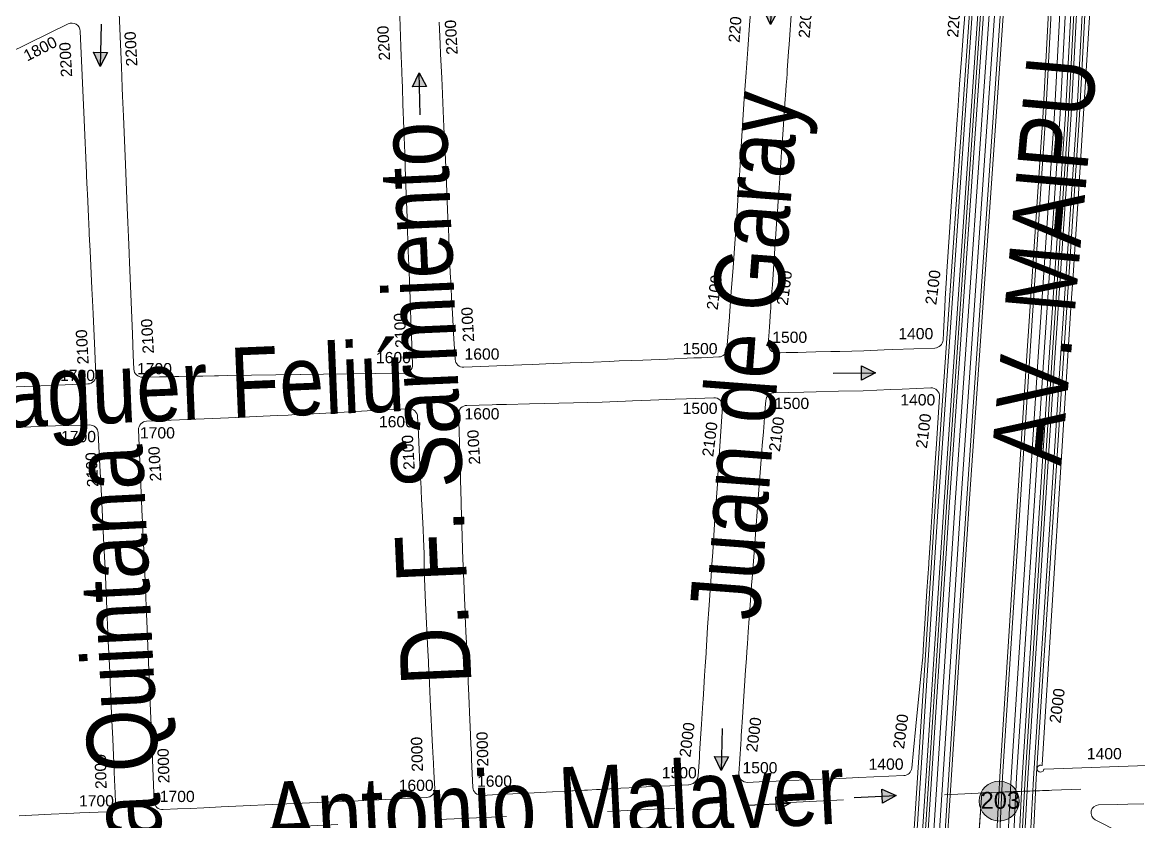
# Model space of a CAD drawing. Header units: millimetres. Extents: x 11558 to 23675, y 49449 to 61482.
# Drawn here: x 19405.4 to 19802.5, y 55778.7 to 56063.2 of the extents above; entities that cross this region are included whole.
import ezdxf

# ---------------------------------------------------------------- set-up
doc = ezdxf.new("R2010")
doc.units = ezdxf.units.MM
doc.linetypes.add('ACAD_ISO03W100', pattern=[30, 12, -18])
for name, color, linetype in [('0. plano base - nombres calles', 22, 'Continuous'), ('0. Plano Base - PLANO', 254, 'Continuous'), ('0. Plano base - sentido calles', 253, 'Continuous'), ('0.BARRIOS - DIVISIÓN', 12, 'ACAD_ISO03W100'), ('7. puesta en valor CC la lucila', 212, 'Continuous'), ('numeración', 7, 'Continuous')]:
    doc.layers.add(name, color=color, linetype=linetype)
for name, color, linetype, true_color in [('Linea 152 IDA', 7, 'Continuous', 0x070721), ('Linea 152 REGRESO', 7, 'Continuous', 0xff0a0a), ('Linea 19 Estación Carapachay', 7, 'Continuous', 0xa80000), ('Linea 19 Plaza Miserere', 7, 'Continuous', 0x575757), ('Linea 203 IDA', 7, 'Continuous', 0xc2c200), ('Linea 203 REGRESO', 7, 'Continuous', 0x9e7700), ('Linea 21 IDA Ramal G', 7, 'Continuous', 0x001861), ('Linea 21 REGRO Ramal G', 7, 'Continuous', 0x0a47ff), ('Linea 314 IDA', 7, 'Continuous', 0x141414), ('Linea 314 REGRESO', 7, 'Continuous', 0xe00000), ('Linea 365 IDA', 7, 'Continuous', 0xdb6e00), ('Linea 365 REGRESO', 7, 'Continuous', 0xcc3300), ('Linea 59 Por Barrio Golf VUELTA', 7, 'Continuous', 0xffd147), ('Linea 59 Por la Lucila IDA', 7, 'Continuous', 0x007038), ('Linea 60 Constitución-barramcas x Fleming IDA', 7, 'Continuous', 0x660000), ('Linea 60 Constitución-barrancas x Fleming VUELTA', 7, 'Continuous', 0xbcab76), ('Linea 71 IDA', 7, 'Continuous', 0xff2424), ('Linea 71 REGRESO', 7, 'Continuous', 0x2e62ff)]:
    doc.layers.add(name, color=color, linetype=linetype, true_color=true_color)
doc.layers.get('7. puesta en valor CC la lucila').off()
doc.styles.get("Standard").update_dxf_attribs({"font": 'arial.ttf'})

# ---------------------------------------------------------------- blocks, each defined once
blk = doc.blocks.new('MANZANAS')
at = {"layer": '0. Plano Base - PLANO', "color": 0, "linetype": 'Continuous', "lineweight": 5}
for points in [[(5639080.2, 6179836.31), (5638976.45, 6179777.54), (5638976.33, 6179777.47), (5638976.28, 6179777.44), (5638976.29, 6179776.77), (5638975.99, 6179776.24), (5638975.74, 6179776.05), (5638975.16, 6179775.87), (5638974.57, 6179776), (5638974.31, 6179776.17), (5638974.11, 6179776.39), (5638973.89, 6179776.96), (5638973.98, 6179777.57), (5638974.35, 6179778.05), (5638974.61, 6179778.21), (5638975.07, 6179778.31), (5638975.04, 6179778.39), (5638974.93, 6179778.63), (5638908.33, 6179929.37), (5638904.45, 6179938.21), (5638899.99, 6179948.36), (5638892.75, 6179964.85), (5638860.32, 6180038.27, -0.386757)], [(5638826.45, 6180005.38), (5638829.92, 6179997.25), (5638833.77, 6179988.23), (5638837.28, 6179980), (5638841.06, 6179971.23), (5638842.96, 6179966.89), (5638845.9, 6179960.15), (5638846.39, 6179959.03), (5638848.71, 6179953.72), (5638850.03, 6179950.7), (5638851.26, 6179947.87), (5638852.54, 6179944.95), (5638858.39, 6179931.55), (5638863.97, 6179918.78), (5638864.96, 6179916.51), (5638867.9, 6179909.89), (5638869.23, 6179906.96), (5638871.02, 6179903.02), (5638872.94, 6179898.81), (5638874.01, 6179896.46, -0.387914), (5638872.76, 6179892.61), (5638859.73, 6179885.19), (5638857.06, 6179883.67), (5638850.78, 6179880.09), (5638843.3, 6179875.95), (5638840.52, 6179874.43), (5638835.83, 6179871.85), (5638832.8, 6179870.19), (5638830.18, 6179868.75), (5638826.52, 6179866.74), (5638824.78, 6179865.78), (5638823.68, 6179865.18, -0.441553), (5638819.48, 6179866.61), (5638817.79, 6179870.49), (5638817.75, 6179870.59), (5638817.05, 6179872.2), (5638816.36, 6179873.79), (5638814.77, 6179877.45), (5638814.5, 6179878.07), (5638814.04, 6179879.14), (5638812.56, 6179882.53), (5638812.08, 6179883.64), (5638812.03, 6179883.77), (5638811.08, 6179885.96), (5638807.34, 6179894.55), (5638801.7, 6179907.53), (5638801.66, 6179907.64), (5638799.86, 6179911.78), (5638797.31, 6179917.64), (5638795.96, 6179920.75), (5638792.17, 6179929.47), (5638789.73, 6179935.09), (5638784.64, 6179946.81), (5638784.2, 6179947.82), (5638782.72, 6179951.22), (5638781.79, 6179953.38), (5638781.11, 6179954.94), (5638780.65, 6179955.99), (5638777.92, 6179962.29), (5638776.95, 6179964.52), (5638767.2, 6179986.95, -0.382114)], [(5638759.51, 6179968.19), (5638761.27, 6179964.13), (5638764.66, 6179956.31), (5638768, 6179948.61), (5638771.64, 6179940.2), (5638778.58, 6179924.38), (5638782, 6179916.7), (5638782.68, 6179915.17), (5638785.46, 6179908.92), (5638785.6, 6179908.62), (5638789.42, 6179900.02), (5638792.48, 6179892.87), (5638795.91, 6179884.83), (5638799.23, 6179877.06), (5638802.66, 6179869.03), (5638802.77, 6179868.78), (5638807.32, 6179858.13, -0.380846), (5638806.04, 6179854.35), (5638800.66, 6179851.27), (5638798.4, 6179849.99), (5638798.27, 6179849.91), (5638790.14, 6179845.27), (5638782.54, 6179840.93), (5638779.15, 6179838.98), (5638775.18, 6179836.71), (5638772.15, 6179834.98), (5638767.3, 6179832.2), (5638760.09, 6179828.07), (5638752.55, 6179823.76), (5638748.45, 6179821.42), (5638745.17, 6179819.54), (5638727.23, 6179809.27, -0.409908), (5638723.16, 6179810.35), (5638718.48, 6179818.25), (5638715.94, 6179822.56), (5638713.83, 6179826.12), (5638711.92, 6179829.34), (5638710.27, 6179832.14), (5638709.88, 6179832.78), (5638707.43, 6179836.93), (5638703.13, 6179844.36), (5638700.94, 6179848.17), (5638698.8, 6179851.89), (5638696.28, 6179856.26), (5638694.6, 6179859.19), (5638690.04, 6179867.12), (5638686.05, 6179874.05), (5638685.14, 6179875.64), (5638681.53, 6179881.91), (5638677.21, 6179889.4), (5638674.16, 6179894.64), (5638672.82, 6179896.94), (5638668.47, 6179904.4), (5638666.65, 6179907.53), (5638662.77, 6179914.2)], [(5638645.92, 6179915.88), (5638654.76, 6179900.23), (5638656.55, 6179897.07), (5638657.59, 6179895.23), (5638660.85, 6179889.44), (5638661.76, 6179887.85), (5638661.85, 6179887.68), (5638664.91, 6179882.27), (5638666.22, 6179879.94), (5638667.66, 6179877.39), (5638669.25, 6179874.58), (5638670.62, 6179872.16), (5638673.4, 6179867.24), (5638677.76, 6179859.56), (5638686.18, 6179844.74), (5638687.11, 6179843.09), (5638690.58, 6179836.98), (5638695.74, 6179827.89), (5638699.13, 6179821.93), (5638700.39, 6179819.7), (5638700.7, 6179819.16), (5638703.03, 6179815.06), (5638703.85, 6179813.61), (5638710.6, 6179801.72, -0.422078), (5638709.4, 6179797.59), (5638691.36, 6179787.97), (5638684.06, 6179784.08), (5638676.87, 6179780.25), (5638676.75, 6179780.19), (5638669.06, 6179776.07), (5638661.46, 6179771.94), (5638653.84, 6179767.8), (5638651.16, 6179766.34), (5638649.96, 6179765.68), (5638646.27, 6179763.68), (5638644.04, 6179762.46), (5638638.77, 6179759.6), (5638638.08, 6179759.23), (5638637.56, 6179758.94), (5638634.88, 6179757.49), (5638632.79, 6179756.35), (5638627.39, 6179753.41, -0.407812), (5638623.35, 6179754.56), (5638620.85, 6179758.92), (5638617.18, 6179765.33), (5638612.83, 6179772.93), (5638604.49, 6179787.5), (5638602.93, 6179790.22), (5638602.8, 6179790.46), (5638599.98, 6179795.39), (5638597.41, 6179799.86), (5638594.76, 6179804.49), (5638587.12, 6179817.85), (5638578.59, 6179832.74), (5638575.07, 6179838.89), (5638573.57, 6179841.52), (5638571.58, 6179844.99), (5638569.9, 6179847.92), (5638558.98, 6179867, -0.414365)], [(5638527.06, 6179827.29), (5638545.99, 6179852.8, -0.539953), (5638551, 6179852.51), (5638566.76, 6179825.14), (5638576.28, 6179808.64), (5638576.79, 6179807.76), (5638579.14, 6179803.71), (5638579.93, 6179802.36), (5638584.04, 6179795.27), (5638586.69, 6179790.72), (5638587.17, 6179789.89), (5638588.18, 6179788.16), (5638590.18, 6179784.72), (5638596.88, 6179773.17), (5638599.01, 6179769.5), (5638601.43, 6179765.34), (5638608.06, 6179753.93), (5638612.39, 6179746.48, -0.415523), (5638611.29, 6179742.37), (5638609.27, 6179741.21), (5638609.01, 6179741.06), (5638601.89, 6179736.96), (5638600.12, 6179735.95), (5638596.78, 6179734.03), (5638595.64, 6179733.37), (5638591.74, 6179731.13), (5638584.42, 6179726.92)], [(5639020.7, 6179770.02), (5639017.89, 6179770.01), (5639014.27, 6179769.99), (5639014.25, 6179769.99), (5639010.46, 6179769.97), (5639000.78, 6179769.93, -0.775898), (5638999.41, 6179775.18), (5639005.32, 6179778.46), (5639008.44, 6179780.19), (5639013.51, 6179783.01)], [(5638594.5, 6179716.22), (5638600.26, 6179719.45), (5638604.95, 6179722.08), (5638607.99, 6179723.79), (5638616.28, 6179728.44), (5638618.53, 6179729.7, -0.409041), (5638622.59, 6179728.6), (5638627.45, 6179720.29), (5638629.54, 6179716.72), (5638633.93, 6179709.21), (5638642.71, 6179694.19), (5638646.97, 6179686.9), (5638651.29, 6179679.43), (5638655.65, 6179671.88), (5638659.95, 6179664.45), (5638664.25, 6179657), (5638665.49, 6179654.86), (5638668.83, 6179649.08), (5638669.41, 6179648.08), (5638673.05, 6179641.79), (5638677.31, 6179634.42), (5638678.86, 6179631.72), (5638681.66, 6179626.89), (5638683.28, 6179624.08), (5638685.92, 6179619.52), (5638686.98, 6179617.67), (5638688.76, 6179614.61, -0.413713), (5638687.66, 6179610.51), (5638679.16, 6179605.58), (5638677.3, 6179604.5), (5638675.17, 6179603.26), (5638670.3, 6179600.43), (5638660.5, 6179594.75)]]:
    blk.add_lwpolyline(points, format="xyb", dxfattribs=at)
for points in [[(5638829.3, 6179852.07), (5638838.67, 6179857.22), (5638842.47, 6179859.32), (5638849.42, 6179863.14), (5638857.17, 6179867.39), (5638865.56, 6179872.22), (5638869.17, 6179874.3), (5638877.99, 6179879.37, -0.446085), (5638882.23, 6179877.97), (5638887.43, 6179866.14), (5638889.06, 6179862.46), (5638891, 6179858.04), (5638894.65, 6179849.75), (5638898.61, 6179840.74), (5638898.64, 6179840.68), (5638902.49, 6179831.91), (5638902.55, 6179831.77), (5638906.04, 6179823.84), (5638906.26, 6179823.34), (5638910.11, 6179814.59), (5638914.08, 6179805.56), (5638917.74, 6179797.25), (5638919.61, 6179792.99), (5638921.66, 6179787.89), (5638928.81, 6179770.06), (5638930.19, 6179766.62), (5638930.62, 6179765.53), (5638932, 6179762.09), (5638934.37, 6179756.18, -0.373596), (5638933.09, 6179752.46), (5638919.19, 6179744.47), (5638913.36, 6179741.12), (5638904.84, 6179736.21), (5638904.09, 6179735.78), (5638897.38, 6179731.92), (5638893.69, 6179729.8), (5638890.24, 6179727.82), (5638884.86, 6179724.72, -0.446795), (5638880.61, 6179726.12), (5638876.44, 6179735.67), (5638875.68, 6179737.41), (5638875.2, 6179738.5), (5638873.96, 6179741.33), (5638873.29, 6179742.87), (5638871.86, 6179746.14), (5638871.82, 6179746.25), (5638865.87, 6179759.85), (5638864.22, 6179763.63), (5638863.21, 6179765.95), (5638862.11, 6179768.46), (5638860.42, 6179772.34), (5638856.61, 6179781.08), (5638854.53, 6179785.96), (5638853.74, 6179787.82), (5638852.87, 6179789.87), (5638849.25, 6179798.37), (5638845.43, 6179807.33), (5638841.67, 6179816.15), (5638838.03, 6179824.69), (5638836.21, 6179828.97), (5638834.27, 6179833.52), (5638832.34, 6179838.06), (5638831.04, 6179841.11), (5638830.3, 6179842.84), (5638830.05, 6179843.42), (5638827.99, 6179848.27, -0.385282)], [(5638798.99, 6179678.1), (5638794.05, 6179686.66), (5638792.88, 6179688.69), (5638791.36, 6179691.33), (5638788.14, 6179696.91), (5638787, 6179698.87), (5638782.63, 6179706.46), (5638780.18, 6179710.7), (5638778.31, 6179713.94), (5638776.06, 6179717.84), (5638774.15, 6179721.15), (5638771.38, 6179725.95), (5638769.69, 6179728.87), (5638768.67, 6179730.65), (5638767.8, 6179732.15), (5638766.45, 6179734.49), (5638765.41, 6179736.29), (5638763.58, 6179739.47), (5638761.05, 6179743.85), (5638756.88, 6179751.26), (5638754.29, 6179755.91), (5638752.73, 6179758.73), (5638752.08, 6179759.88), (5638750.74, 6179762.29), (5638749.06, 6179765.31), (5638748.49, 6179766.33), (5638744.66, 6179773.21), (5638743.44, 6179775.4), (5638738.39, 6179784.46), (5638736.15, 6179788.47), (5638733.26, 6179793.66, -0.415516), (5638734.44, 6179797.75), (5638738.24, 6179799.84), (5638742.27, 6179802.07), (5638743.69, 6179802.85), (5638746.73, 6179804.53), (5638753.93, 6179808.5), (5638767.64, 6179816.05), (5638776.55, 6179820.96), (5638783.77, 6179825.07), (5638786.01, 6179826.35), (5638791.54, 6179829.5), (5638799.19, 6179833.86), (5638802.69, 6179835.85), (5638811.14, 6179840.66, -0.445717), (5638815.37, 6179839.26), (5638825.2, 6179816.74), (5638826.44, 6179813.91), (5638828.89, 6179808.28), (5638829.47, 6179806.95), (5638832.07, 6179800.99), (5638832.15, 6179800.83), (5638836.11, 6179791.74), (5638837.88, 6179787.7), (5638840.3, 6179782.13), (5638840.84, 6179780.91), (5638843.68, 6179774.39), (5638846.83, 6179767.19), (5638850.42, 6179759.08), (5638850.57, 6179758.72), (5638852.47, 6179754.42), (5638853.78, 6179751.46), (5638855.63, 6179747.26), (5638857.24, 6179743.62), (5638857.71, 6179742.56), (5638860.8, 6179735.56), (5638862.88, 6179730.84), (5638865.04, 6179725.96), (5638865.61, 6179724.66), (5638868.26, 6179718.67), (5638868.47, 6179717.57), (5638868.34, 6179716.46), (5638867.89, 6179715.44), (5638867.16, 6179714.6), (5638866.74, 6179714.29), (5638866.7, 6179714.27), (5638860.92, 6179710.91), (5638858.22, 6179709.33), (5638856.1, 6179708.08), (5638853.65, 6179706.65), (5638850.9, 6179705.03), (5638845.88, 6179702.09), (5638840.7, 6179699.05), (5638839.5, 6179698.35), (5638838.4, 6179697.7), (5638835.62, 6179696.07), (5638834.67, 6179695.52), (5638833.18, 6179694.64), (5638832.12, 6179694.02), (5638831.24, 6179693.51), (5638830.8, 6179693.25), (5638822.88, 6179688.6), (5638815.53, 6179684.29), (5638812.65, 6179682.61), (5638808.06, 6179679.92), (5638803.11, 6179677.01, -0.416263)], [(5638635.94, 6179740.24), (5638658.8, 6179753.34), (5638661.26, 6179754.74), (5638676.24, 6179763.4), (5638679.56, 6179765.36), (5638680.77, 6179766.07), (5638683.7, 6179767.8), (5638687.38, 6179769.96), (5638698.67, 6179776.6), (5638705.62, 6179780.7), (5638712.45, 6179784.72), (5638716, 6179786.8), (5638716.63, 6179787.17, -0.415027), (5638720.74, 6179786.1), (5638720.74, 6179786.1), (5638722.56, 6179782.96), (5638732.14, 6179766.5), (5638732.26, 6179766.3), (5638735.58, 6179760.59), (5638736.49, 6179759.02), (5638740.96, 6179751.35), (5638742.63, 6179748.47), (5638745.26, 6179743.9), (5638746.49, 6179741.64), (5638749.41, 6179736.29), (5638751, 6179733.39), (5638753.79, 6179728.6), (5638762.4, 6179713.86), (5638764.26, 6179710.67), (5638764.54, 6179710.19), (5638764.84, 6179709.68), (5638766.82, 6179706.29), (5638771.14, 6179698.88), (5638779.62, 6179684.35), (5638780.48, 6179682.88), (5638780.66, 6179682.57), (5638782.56, 6179679.32), (5638782.68, 6179679.11), (5638784.11, 6179676.66), (5638787.17, 6179671.42, -0.415144), (5638786.08, 6179667.31), (5638773.35, 6179659.93), (5638771.31, 6179658.75), (5638769.53, 6179657.72), (5638762.77, 6179653.8), (5638755.85, 6179649.8), (5638754.16, 6179648.81), (5638752.36, 6179647.77), (5638745.31, 6179643.69), (5638745.21, 6179643.63), (5638722.81, 6179630.65), (5638717.42, 6179627.53), (5638713.18, 6179625.07), (5638709.27, 6179622.81), (5638704.87, 6179620.26, -0.415865), (5638700.76, 6179621.36), (5638697.78, 6179626.57), (5638693.36, 6179634.3), (5638688.49, 6179642.82), (5638684.77, 6179649.33), (5638680.34, 6179657.08), (5638676.17, 6179664.32), (5638671.78, 6179671.96), (5638670.11, 6179674.85), (5638667.57, 6179679.27), (5638663.18, 6179686.89), (5638658.87, 6179694.37), (5638656.02, 6179699.32), (5638654.53, 6179701.91), (5638651.9, 6179706.48), (5638650.26, 6179709.34), (5638634.83, 6179736.14, -0.414857)]]:
    blk.add_lwpolyline(points, format="xyb", close=True, dxfattribs=at)
blk = doc.blocks.new('203 ida')
at = {"layer": 'Linea 203 IDA', "lineweight": 211, "true_color": 0xededed}
h = blk.add_hatch(color=7, dxfattribs=at)
h.dxf.hatch_style = 1
edge = h.paths.add_edge_path()
edge.add_arc((0, 0), 7.11, 0, 360)
at = {"layer": 'Linea 203 IDA', "lineweight": 9}
blk.add_circle((0, 0), 7.11, dxfattribs=at)
at = {"layer": 'Linea 203 IDA', "lineweight": 15, "insert": (-6.59, 3.28), "char_height": 6, "attachment_point": 1}
blk.add_mtext_dynamic_manual_height_columns('203', width=16.4579, gutter_width=12.5, heights=[0], dxfattribs=at)

msp = doc.modelspace()

# ---------------------------------------------------------------- hatches: boundary and pattern name
at = {"layer": '0. Plano base - sentido calles', "linetype": 'Continuous', "lineweight": 25, "ltscale": 2, "true_color": 0x1a1a1a}
h = msp.add_hatch(color=250, dxfattribs=at)
h.dxf.hatch_style = 1
h.paths.add_polyline_path([(19671.6, 56062.4), (19674.22, 56067.34), (19671.72, 56067.4)])
h.paths.add_polyline_path([(19671.6, 56062.4), (19671.72, 56067.4), (19669.22, 56067.46)])
h = msp.add_hatch(color=250, dxfattribs=at)
h.dxf.hatch_style = 1
h.paths.add_polyline_path([(19433.07, 56047.47), (19435.69, 56052.4), (19433.2, 56052.47)])
h.paths.add_polyline_path([(19433.07, 56047.47), (19433.2, 56052.47), (19430.7, 56052.53)])
h = msp.add_hatch(color=250, dxfattribs=at)
h.dxf.hatch_style = 1
h.paths.add_polyline_path([(19546.57, 56045.24), (19544.18, 56040.18), (19546.68, 56040.24)])
h.paths.add_polyline_path([(19546.57, 56045.24), (19546.68, 56040.24), (19549.18, 56040.3)])
h = msp.add_hatch(color=250, dxfattribs=at)
h.dxf.hatch_style = 1
h.paths.add_polyline_path([(19708.9, 55938.42), (19703.87, 55940.87), (19703.9, 55938.37)])
h.paths.add_polyline_path([(19708.9, 55938.42), (19703.9, 55938.37), (19703.93, 55935.87)])
h = msp.add_hatch(color=250, dxfattribs=at)
h.dxf.hatch_style = 1
h.paths.add_polyline_path([(19654.03, 55796.88), (19656.66, 55801.82), (19654.16, 55801.88)])
h.paths.add_polyline_path([(19654.03, 55796.88), (19654.16, 55801.88), (19651.66, 55801.94)])
h = msp.add_hatch(color=250, dxfattribs=at)
h.dxf.hatch_style = 1
h.paths.add_polyline_path([(19716.26, 55788.05), (19711.15, 55790.3), (19711.27, 55787.81)])
h.paths.add_polyline_path([(19716.26, 55788.05), (19711.27, 55787.81), (19711.39, 55785.31)])
h = msp.add_hatch(color=250, dxfattribs=at)
h.dxf.hatch_style = 1
h.paths.add_polyline_path([(19678.51, 55785.29), (19673.4, 55787.54), (19673.52, 55785.05)])
h.paths.add_polyline_path([(19678.51, 55785.29), (19673.52, 55785.05), (19673.64, 55782.55)])

# ---------------------------------------------------------------- linework, layer by layer
at = {"layer": '0. Plano base - sentido calles', "color": 250, "linetype": 'Continuous', "lineweight": 25, "ltscale": 2, "true_color": 0x1a1a1a}
for points in [[(19671.97, 56077.4), (19671.6, 56062.4), (19669.22, 56067.46), (19674.22, 56067.34), (19671.6, 56062.4)], [(19433.44, 56062.46), (19433.07, 56047.47), (19430.7, 56052.53), (19435.69, 56052.4), (19433.07, 56047.47)], [(19546.91, 56030.24), (19546.57, 56045.24), (19549.18, 56040.3), (19544.18, 56040.18), (19546.57, 56045.24)], [(19693.9, 55938.26), (19708.9, 55938.42), (19703.93, 55935.87), (19703.87, 55940.87), (19708.9, 55938.42)], [(19654.41, 55811.88), (19654.03, 55796.88), (19651.66, 55801.94), (19656.66, 55801.82), (19654.03, 55796.88)], [(19701.28, 55787.32), (19716.26, 55788.05), (19711.39, 55785.31), (19711.15, 55790.3), (19716.26, 55788.05)], [(19663.53, 55784.56), (19678.51, 55785.29), (19673.64, 55782.55), (19673.4, 55787.54), (19678.51, 55785.29)]]:
    msp.add_lwpolyline(points, dxfattribs=at)
at = {"layer": '0.BARRIOS - DIVISIÓN', "color": 14, "lineweight": 18, "ltscale": 2}
for points in [[(21185.39, 56161.52), (21178.83, 56000.77), (21300.45, 55999.5), (21270.69, 55899.86), (21171.53, 55912.66), (21162.25, 55848.43), (21316.32, 55824.7), (21324.08, 55861.86), (21338.64, 55861.3), (21331.71, 55780.29), (21308.87, 55782.23), (21312.44, 55804.88), (21216.26, 55816.03), (21208.47, 55759.38), (21183.69, 55761.94), (21190.38, 55818.05), (20969.49, 55832.27), (20681.41, 55821.47), (19757.42, 55789.39), (18967.23, 55750.75), (18450.62, 55734.7), (17997.13, 55715.25), (17552.48, 55699.13), (17505.57, 56634.4)], [(19746.68, 55789.02), (20681.41, 55821.47)], [(19746.68, 55789.02), (19726.12, 55476.55), (19705.29, 55342.21), (19682.91, 54948.63), (19661.94, 54643.15), (19640.4, 54304.03), (19607.91, 53959.65), (19567.75, 53570.63), (19550.03, 53389.45), (19077.25, 53357.53), (18962.05, 53342.81), (18817.78, 53351.07), (18595.68, 53358.57), (18202.92, 53380.53), (17765.7, 53372.91), (17659.73, 53390.45), (17637.92, 53679.7), (17639.89, 53799.72), (17625.59, 53940.22), (17597.55, 54075.9), (17579.24, 54125.09), (17580.44, 54241.86), (17585.92, 54374.44), (17552.48, 55699.13)], [(20104.45, 53325.35), (19550.03, 53389.45), (19587.83, 53765.14), (19640.4, 54304.03), (19661.94, 54643.15), (19682.91, 54948.63), (19694.1, 55145.42), (19705.29, 55342.21), (19726.12, 55476.55), (19746.67, 55788.87)]]:
    msp.add_lwpolyline(points, dxfattribs=at)
at = {"layer": 'Linea 152 IDA', "lineweight": 15}
msp.add_lwpolyline([(19754.82, 56087.71), (19741.25, 55892.05), (19729.38, 55709.75), (19715.79, 55481.66), (19696.14, 55338.26), (19685.29, 55195.47), (19660.5, 54759.56), (19646.01, 54524.26), (19634.42, 54303.04), (19627.28, 54238.43), (19602.6, 53997.24), (19589.35, 53851.45), (19565.85, 53617.33), (19565.94, 53603.83), (19537.12, 53324.22)], dxfattribs=at)
at = {"layer": 'Linea 152 REGRESO', "lineweight": 15}
msp.add_lwpolyline([(19619.92, 54082.65), (19643.88, 54312.85), (19654.25, 54428.11), (19667.96, 54640.8), (19670.39, 54655.46), (19679.65, 54786.8), (19682.88, 54832.68), (19685.12, 54864), (19687.29, 54905.67), (19695.27, 55007.79), (19695.17, 55020.86), (19704.29, 55127.53), (19710.14, 55238.39), (19715.73, 55342.53), (19734.64, 55483.61), (19744.72, 55639.78), (19744.31, 55654.96), (19752.08, 55774.9), (19753.12, 55794.77), (19762.63, 55942.66), (19768.54, 56031.01), (19772.21, 56100.51)], dxfattribs=at)
at = {"layer": 'Linea 19 Estación Carapachay', "lineweight": 15}
msp.add_lwpolyline([(19625.85, 54081.68), (19649.86, 54312.27), (19660.23, 54427.65), (19673.93, 54640.11), (19676.36, 54654.76), (19685.64, 54786.37), (19688.86, 54832.26), (19691.11, 54863.63), (19693.27, 54905.28), (19701.27, 55007.58), (19701.17, 55020.63), (19710.28, 55127.12), (19716.13, 55238.07), (19721.71, 55341.97), (19740.62, 55483.02), (19750.73, 55639.67), (19750.32, 55654.85), (19758.07, 55774.55), (19759.11, 55794.42), (19768.62, 55942.27), (19774.53, 56030.65), (19778.2, 56100.03)], dxfattribs=at)
at = {"layer": 'Linea 19 Plaza Miserere', "lineweight": 15}
msp.add_lwpolyline([(19744.87, 56088.72), (19731.28, 55892.72), (19719.4, 55710.37), (19705.83, 55482.63), (19686.2, 55339.32), (19675.31, 55196.13), (19650.52, 54760.15), (19636.02, 54524.83), (19624.45, 54303.85), (19617.33, 54239.49), (19592.65, 53998.2), (19579.39, 53852.4), (19555.85, 53617.8), (19555.94, 53604.31), (19527.17, 53325.25)], dxfattribs=at)
at = {"layer": 'Linea 203 IDA', "lineweight": 15}
msp.add_lwpolyline([(19781.19, 56099.79), (19777.52, 56030.47), (19771.61, 55942.07), (19762.11, 55794.24), (19761.07, 55774.37), (19753.32, 55654.79), (19753.73, 55639.61), (19743.6, 55482.72), (19724.7, 55341.69), (19719.12, 55237.91), (19713.27, 55126.91), (19704.17, 55020.51), (19704.27, 55007.47), (19696.27, 54905.09), (19694.1, 54863.45), (19691.86, 54832.05), (19688.63, 54786.16), (19679.34, 54654.41), (19676.91, 54639.77), (19663.22, 54427.42), (19652.84, 54311.98), (19628.82, 54081.19)], dxfattribs=at)
at = {"layer": 'Linea 203 REGRESO', "lineweight": 15}
msp.add_lwpolyline([(19743.87, 56088.82), (19730.28, 55892.79), (19718.4, 55710.43), (19704.84, 55482.73), (19685.2, 55339.42), (19674.32, 55196.2), (19649.52, 54760.21), (19635.02, 54524.89), (19623.46, 54303.94), (19616.34, 54239.59), (19591.65, 53998.29), (19578.4, 53852.49), (19554.85, 53617.85), (19554.94, 53604.36), (19526.18, 53325.35)], dxfattribs=at)
at = {"layer": 'Linea 21 IDA Ramal G', "lineweight": 15}
msp.add_lwpolyline([(19622.95, 53952.26), (20411.33, 53972.28), (20470.78, 54275.39), (20494.77, 54407.29), (20513.17, 54549.42), (20496.95, 54581.51), (20505.09, 54623.89), (20525.52, 54644.72), (20544.92, 54759.6), (20570.29, 54957.7), (20595.5, 55147.39), (20621.65, 55352.1), (20642.15, 55506), (20328.39, 55511.93), (19744.84, 55486.31), (19754.73, 55639.59), (19754.32, 55654.77), (19762.07, 55774.32), (19763.11, 55794.19), (19772.61, 55942.01), (19778.52, 56030.41), (19782.19, 56099.71)], dxfattribs=at)
at = {"layer": 'Linea 21 REGRO Ramal G', "lineweight": 15}
msp.add_lwpolyline([(19746.86, 56088.52), (19733.27, 55892.58), (19721.39, 55710.24), (19707.82, 55482.44), (19688.18, 55339.11), (19677.31, 55196), (19672.94, 55119.12), (20354.28, 55138.65), (20368.79, 54702.2), (20377.28, 54435.03), (20357.5, 54163.52), (20330.65, 53855.9), (19576.6, 53844.62)], dxfattribs=at)
at = {"layer": 'Linea 314 IDA', "lineweight": 15}
msp.add_lwpolyline([(19773.21, 56100.43), (19769.54, 56030.95), (19763.63, 55942.6), (19754.12, 55794.71), (19753.08, 55774.84), (19745.31, 55654.94), (19745.72, 55639.76), (19735.64, 55483.51), (19716.73, 55342.43), (19711.13, 55238.34), (19705.29, 55127.47), (19696.17, 55020.82), (19696.27, 55007.75), (19688.28, 54905.61), (19686.11, 54863.94), (19683.88, 54832.61), (19680.65, 54786.73), (19671.39, 54655.35), (19668.95, 54640.69), (19655.24, 54428.03), (19644.88, 54312.75), (19620.91, 54082.49)], dxfattribs=at)
at = {"layer": 'Linea 314 REGRESO', "lineweight": 15}
msp.add_lwpolyline([(19755.82, 56087.61), (19742.25, 55891.98), (19730.38, 55709.68), (19716.79, 55481.56), (19697.14, 55338.15), (19686.29, 55195.4), (19661.5, 54759.5), (19647, 54524.2), (19635.42, 54302.96), (19628.27, 54238.32), (19603.6, 53997.14), (19590.34, 53851.35), (19566.85, 53617.28), (19566.94, 53603.78), (19538.11, 53324.12)], dxfattribs=at)
at = {"layer": 'Linea 365 IDA', "lineweight": 15}
msp.add_lwpolyline([(19785.18, 56099.46), (19781.51, 56030.23), (19775.6, 55941.81), (19766.1, 55794.01), (19765.06, 55774.14), (19757.32, 55654.72), (19757.73, 55639.53), (19747.59, 55482.33), (19728.68, 55341.31), (19723.12, 55237.7), (19717.27, 55126.64), (19708.17, 55020.35), (19708.27, 55007.33), (19700.26, 54904.83), (19698.09, 54863.2), (19695.85, 54831.76), (19692.62, 54785.88), (19683.32, 54653.94), (19680.89, 54639.31), (19667.21, 54427.11), (19656.82, 54311.59), (19632.77, 54080.54)], dxfattribs=at)
at = {"layer": 'Linea 365 REGRESO', "lineweight": 15}
msp.add_lwpolyline([(19747.85, 56088.42), (19734.27, 55892.52), (19722.39, 55710.18), (19708.82, 55482.34), (19689.18, 55339), (19678.31, 55195.93), (19653.51, 54759.97), (19639.02, 54524.66), (19627.44, 54303.61), (19620.32, 54239.17), (19595.63, 53997.91), (19582.38, 53852.11), (19558.85, 53617.66), (19558.94, 53604.17), (19530.15, 53324.94)], dxfattribs=at)
at = {"layer": 'Linea 59 Por Barrio Golf VUELTA', "lineweight": 15}
msp.add_lwpolyline([(19750.84, 56088.11), (19737.26, 55892.32), (19725.39, 55710), (19711.81, 55482.05), (19692.16, 55338.68), (19681.3, 55195.73), (19656.51, 54759.8), (19642.01, 54524.49), (19630.44, 54303.37), (19623.3, 54238.85), (19598.62, 53997.62), (19585.36, 53851.83), (19561.85, 53617.52), (19561.94, 53604.02), (19533.14, 53324.63)], dxfattribs=at)
at = {"layer": 'Linea 59 Por la Lucila IDA', "lineweight": 15}
msp.add_lwpolyline([(19627.83, 54081.35), (19651.85, 54312.08), (19662.22, 54427.49), (19675.92, 54639.89), (19678.35, 54654.53), (19687.63, 54786.23), (19690.86, 54832.12), (19693.1, 54863.51), (19695.27, 54905.15), (19703.27, 55007.5), (19703.17, 55020.55), (19712.28, 55126.98), (19718.13, 55237.96), (19723.7, 55341.78), (19742.61, 55482.82), (19752.73, 55639.63), (19752.32, 55654.81), (19760.07, 55774.43), (19761.11, 55794.3), (19770.61, 55942.14), (19776.52, 56030.53), (19780.19, 56099.87)], dxfattribs=at)
at = {"layer": 'Linea 60 Constitución-barramcas x Fleming IDA', "lineweight": 15}
msp.add_lwpolyline([(19631.79, 54080.7), (19655.83, 54311.69), (19666.21, 54427.19), (19679.89, 54639.43), (19682.32, 54654.06), (19691.62, 54785.95), (19694.85, 54831.83), (19697.09, 54863.26), (19699.26, 54904.89), (19707.27, 55007.36), (19707.17, 55020.39), (19716.27, 55126.71), (19722.12, 55237.75), (19727.69, 55341.41), (19746.59, 55482.43), (19756.73, 55639.55), (19756.32, 55654.73), (19764.06, 55774.2), (19765.1, 55794.07), (19774.6, 55941.88), (19780.52, 56030.29), (19784.18, 56099.54)], dxfattribs=at)
at = {"layer": 'Linea 60 Constitución-barrancas x Fleming VUELTA', "lineweight": 15}
msp.add_lwpolyline([(19531.15, 53324.84), (19559.94, 53604.12), (19559.85, 53617.61), (19583.37, 53852.02), (19596.63, 53997.81), (19621.31, 54239.06), (19628.44, 54303.53), (19640.02, 54524.6), (19654.51, 54759.91), (19679.31, 55195.86), (19690.17, 55338.9), (19709.82, 55482.24), (19723.39, 55710.12), (19735.27, 55892.45), (19748.85, 56088.31)], dxfattribs=at)
at = {"layer": 'Linea 71 IDA', "lineweight": 15}
msp.add_lwpolyline([(19535.13, 53324.43), (19563.94, 53603.93), (19563.85, 53617.42), (19587.35, 53851.64), (19600.61, 53997.43), (19625.29, 54238.64), (19632.43, 54303.21), (19644.01, 54524.38), (19658.5, 54759.68), (19683.3, 55195.6), (19694.15, 55338.47), (19713.8, 55481.85), (19727.38, 55709.87), (19739.26, 55892.18), (19752.83, 56087.91)], dxfattribs=at)
at = {"layer": 'Linea 71 REGRESO', "lineweight": 15}
msp.add_lwpolyline([(19623.88, 54082), (19647.86, 54312.46), (19658.24, 54427.8), (19671.94, 54640.34), (19674.37, 54655), (19683.64, 54786.51), (19686.87, 54832.4), (19689.11, 54863.76), (19691.28, 54905.41), (19699.27, 55007.65), (19699.17, 55020.7), (19708.29, 55127.26), (19714.13, 55238.18), (19719.71, 55342.15), (19738.62, 55483.22), (19748.73, 55639.7), (19748.32, 55654.89), (19756.08, 55774.67), (19757.12, 55794.54), (19766.62, 55942.4), (19772.53, 56030.77), (19776.2, 56100.19)], dxfattribs=at)

# ---------------------------------------------------------------- block references
at = {"layer": '0. Plano Base - PLANO', "color": 28, "lineweight": 5, "true_color": 0x0d0d0d, "rotation": 332.5463477508169}
msp.add_blockref('MANZANAS', (-7833237.48, -2828296.13), dxfattribs=at)
at = {"layer": '7. puesta en valor CC la lucila', "color": 250, "lineweight": 30, "rotation": 332.5463477508169}
msp.add_blockref('MANZANAS', (-7833237.48, -2828296.13), dxfattribs=at)
at = {"layer": 'Linea 203 IDA', "lineweight": 15}
msp.add_blockref('203 ida', (19752.9, 55786.03), dxfattribs=at)

# ---------------------------------------------------------------- texts
at = {"layer": '0. plano base - nombres calles', "color": 250, "lineweight": 15, "true_color": 0x1a1a1a, "char_height": 25, "attachment_point": 1}
for s, width, insert, rotation in [('{\\fArial Narrow|b0|i0|c0|p34;AV. MAIPU}', 329.255, (19750.07, 55907.3), 84.9754), ('{\\fArial Narrow|b0|i0|c0|p34;Juan de Garay}', 329.255, (19642.63, 55851.88), 85.7066), ('{\\fArial Narrow|b0|i0|c0|p34;D. F. Sarmiento}', 329.255, (19540.24, 55826.74), 92.5409), ('{\\fArial Narrow|b0|i0|c0|p34;Virrey Antonio Olaguer Feliú}', 385.6008, (19181.35, 55934.88), 2.3864), ('{\\fArial Narrow|b0|i0|c0|p34;Hilarion de la Quintana}', 329.255, (19437.66, 55620.86), 92.8559), ('{\\fArial Narrow|b0|i0|c0|p34;Antonio Malaver}', 329.255, (19490.5, 55792.65), 2.8979)]:
    msp.add_mtext_dynamic_manual_height_columns(s, width=width, gutter_width=12.5, heights=[0], dxfattribs=dict(at, insert=insert, rotation=rotation))
at = {"layer": 'numeración', "color": 251, "true_color": 0x606162, "char_height": 4, "attachment_point": 1}
for s, insert, rotation in [('2200', (19734.3, 56057.94), 85.4178), ('2200', (19656.54, 56056.12), 85.4178), ('2200', (19681.48, 56057.74), 85.4178), ('2200', (19556.31, 56051.52), 93.1628), ('1800', (19405.33, 56052.76), 26.9171), ('2200', (19442.38, 56047.38), 93.1628), ('2200', (19532.29, 56049.44), 93.1628), ('2200', (19419.18, 56043.56), 93.1628), ('2100', (19673.7, 55962.73), 82.6041), ('2100', (19726.53, 55962.94), 82.6041), ('2100', (19648.76, 55961.12), 82.6041), ('2100', (19538.17, 55947.22), 93.1868), ('2100', (19562.18, 55949.29), 93.1868), ('2100', (19448.25, 55945.15), 93.1868), ('2100', (19425.05, 55941.33), 93.1868), ('2100', (19723.19, 55911.84), 82.6041), ('2100', (19647.18, 55908.88), 82.6041), ('2100', (19670.92, 55910.7), 82.6041), ('2100', (19541.03, 55903.81), 93.1653), ('2100', (19564.32, 55905.64), 93.1653), ('2100', (19450.87, 55899.71), 93.1653), ('2100', (19428.5, 55897.65), 93.1653), ('2000', (19770.71, 55814.07), 82.6041), ('2000', (19662.8, 55803.78), 82.6041), ('2000', (19715.07, 55804.93), 82.6041), ('2000', (19639.06, 55801.96), 82.6041), ('2000', (19543.95, 55796.43), 91.5859), ('2000', (19567.24, 55798.25), 91.5859), ('2000', (19453.79, 55792.32), 91.5859), ('2000', (19431.42, 55790.27), 91.5859)]:
    msp.add_mtext_dynamic_manual_height_columns(s, width=16.0314, gutter_width=12.5, heights=[0], dxfattribs=dict(at, insert=insert, rotation=rotation))
for s, insert in [('1500', (19672.17, 55953.09)), ('1400', (19717.02, 55954.37)), ('1600', (19562.71, 55947.11)), ('1500', (19640.28, 55949.04)), ('1600', (19531.21, 55945.86)), ('1700', (19418.83, 55939.53)), ('1700', (19446.21, 55941.92)), ('1400', (19717.73, 55930.83)), ('1500', (19640.28, 55927.79)), ('1500', (19672.88, 55929.55)), ('1600', (19532.27, 55923.03)), ('1600', (19562.71, 55925.85)), ('1700', (19447.26, 55919.08)), ('1700', (19419.18, 55917.75)), ('1400', (19784.08, 55804.9)), ('1500', (19661.59, 55799.9)), ('1400', (19706.45, 55801.18)), ('1500', (19632.9, 55798.12)), ('1600', (19539.3, 55793.63)), ('1600', (19567.16, 55795.13)), ('1700', (19425.57, 55788.12)), ('1700', (19454.3, 55789.69))]:
    msp.add_mtext_dynamic_manual_height_columns(s, width=16.0314, gutter_width=12.5, heights=[0], dxfattribs=dict(at, insert=insert))

doc.saveas('drawing.dxf')
